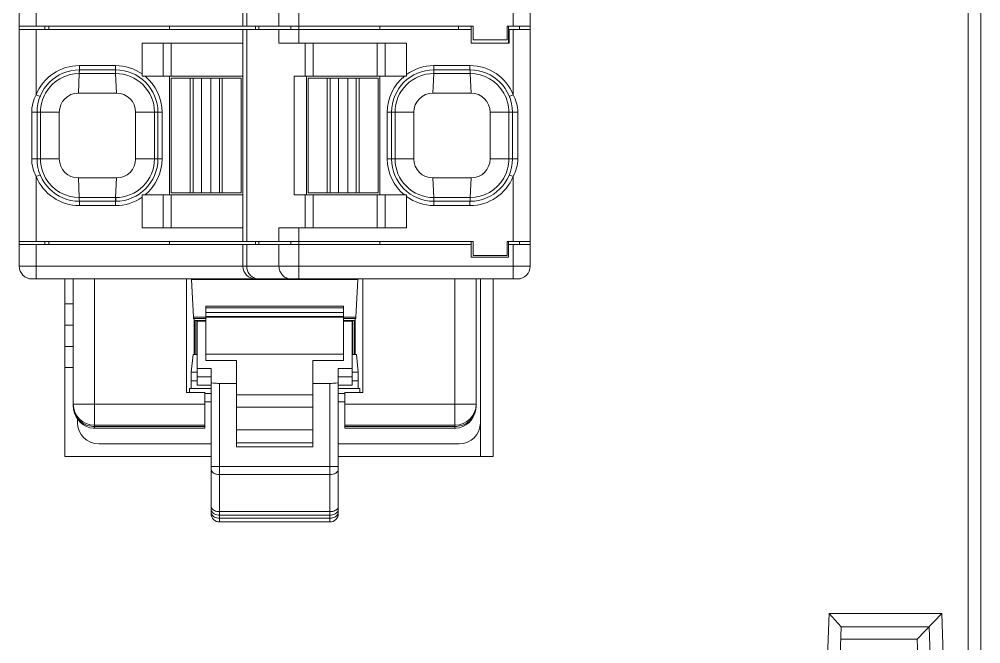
# Model space of a CAD drawing. Header units: millimetres. Extents: x 0 to 1371, y 0 to 812.
# Drawn here: x 145.52 to 168.19, y 656.85 to 671.57 of the extents above; entities that cross this region are included whole.
import ezdxf

# ---------------------------------------------------------------- set-up
doc = ezdxf.new("R2010")
doc.units = ezdxf.units.MM
doc.layers.add('7_ALL_FEATURES', color=7, linetype='Continuous')

msp = doc.modelspace()

# ---------------------------------------------------------------- linework, layer by layer
at = {"color": 18, "linetype": 'Continuous', "lineweight": 0, "true_color": 0x000000}
msp.add_line((156.39443, 662.06017), (156.39443, 661.26017), dxfattribs=at)
at = {"layer": '7_ALL_FEATURES', "color": 18, "linetype": 'Continuous', "lineweight": 0, "true_color": 0x000000}
for p, q in [((167.89443, 655.25739), (167.89443, 713.83414)), ((168.19443, 655.25739), (168.19443, 713.97376)), ((145.51943, 665.75017), (145.51943, 712.55017)), ((157.56943, 665.75017), (157.56943, 712.55017)), ((150.79443, 671.41017), (150.79443, 676.41017)), ((150.88489, 671.41017), (150.88489, 676.41017)), ((145.91943, 671.41017), (145.91943, 672.94834)), ((157.16943, 671.41017), (157.16943, 672.94834)), ((151.6453, 671.73517), (151.6453, 671.41017)), ((152.11514, 671.00517), (152.11514, 671.73517)), ((145.51943, 671.41017), (156.22443, 671.41017)), ((146.11943, 671.33017), (146.11943, 671.41017)), ((146.21943, 671.33017), (146.21943, 671.41017)), ((149.06443, 671.33017), (149.06443, 671.41017)), ((151.09443, 671.33017), (151.09443, 671.41017)), ((151.16679, 671.33017), (151.16679, 671.41017)), ((151.92721, 671.33017), (151.92721, 671.41017)), ((154.02443, 671.33017), (154.02443, 671.41017)), ((155.87443, 671.41017), (155.87443, 671.33017)), ((156.17443, 671.00517), (156.17443, 671.41017)), ((156.22443, 671.08517), (156.22443, 671.41017)), ((157.02443, 671.41017), (157.56943, 671.41017)), ((157.02443, 671.08517), (157.02443, 671.41017)), ((157.05443, 671.41017), (157.05443, 671.00517)), ((157.31423, 671.33017), (157.31423, 671.41017)), ((156.17443, 671.33017), (145.51943, 671.33017)), ((145.91943, 669.79199), (145.91943, 671.33017)), ((150.79443, 666.33017), (150.79443, 671.33017)), ((150.88489, 666.33017), (150.88489, 671.33017)), ((151.6453, 671.00517), (151.6453, 671.33017)), ((157.56943, 671.33017), (157.06943, 671.33017)), ((157.06943, 671.00517), (157.06943, 671.33017)), ((157.16942, 669.79201), (157.16942, 671.33017)), ((150.79443, 671.00517), (148.41943, 671.00517)), ((148.41944, 670.28179), (148.41943, 671.00517)), ((148.91748, 670.23017), (148.91748, 671.00517)), ((149.10542, 670.23017), (149.10542, 671.00517)), ((151.6453, 671.00517), (154.64943, 671.00517)), ((152.2631, 670.23017), (152.2631, 671.00517)), ((152.45104, 670.23017), (152.45104, 671.00517)), ((153.96343, 670.23017), (153.96343, 671.00517)), ((154.15137, 670.23017), (154.15137, 671.00517)), ((154.64937, 670.26757), (154.64937, 671.00517)), ((156.17443, 671.00517), (157.06943, 671.00517)), ((156.22443, 671.08517), (157.02443, 671.08517)), ((146.93543, 670.29218), (146.91443, 669.83017)), ((146.93543, 670.29218), (147.79343, 670.29218)), ((147.78943, 670.48017), (146.93943, 670.48017)), ((146.93943, 670.38017), (146.93943, 670.48017)), ((147.78943, 670.38017), (146.93943, 670.38017)), ((147.78943, 670.38017), (147.78943, 670.48017)), ((147.79343, 670.29218), (147.81443, 669.83017)), ((155.29543, 670.29218), (155.27443, 669.83017)), ((155.29543, 670.29218), (156.15343, 670.29218)), ((156.14943, 670.48017), (155.29943, 670.48017)), ((155.29943, 670.38017), (155.29943, 670.48017)), ((156.14943, 670.38017), (155.29943, 670.38017)), ((156.14943, 670.38017), (156.14943, 670.48017)), ((156.15343, 670.29218), (156.17443, 669.83017)), ((148.41568, 670.23017), (150.79443, 670.23017)), ((149.06443, 670.23022), (149.06443, 667.43011)), ((149.10443, 670.18017), (150.75443, 670.18017)), ((149.10443, 667.48017), (149.10443, 670.18017)), ((149.55357, 667.48017), (149.55357, 670.18017)), ((149.62024, 667.48017), (149.62024, 670.18017)), ((149.81948, 667.48017), (149.81948, 670.18017)), ((150.03937, 667.48017), (150.03937, 670.18017)), ((150.23861, 667.48017), (150.23861, 670.18017)), ((150.30528, 667.48017), (150.30528, 670.18017)), ((150.75443, 667.48017), (150.75443, 670.18017)), ((152.00347, 670.23017), (154.65122, 670.23017)), ((152.00347, 667.43017), (152.00347, 670.23017)), ((152.29443, 667.43017), (152.29443, 670.23017)), ((153.98443, 670.18017), (152.33443, 670.18017)), ((152.33443, 670.18017), (152.33443, 667.48017)), ((152.78357, 670.18017), (152.78357, 667.48017)), ((152.85024, 670.18017), (152.85024, 667.48017)), ((153.04948, 670.18017), (153.04948, 667.48017)), ((153.26937, 670.18017), (153.26937, 667.48017)), ((153.46861, 670.18017), (153.46861, 667.48017)), ((153.53528, 670.18017), (153.53528, 667.48017)), ((153.98443, 670.18017), (153.98443, 667.48017)), ((154.02443, 670.23017), (154.02443, 667.43017)), ((146.91443, 669.83017), (147.81443, 669.83017)), ((155.27443, 669.83017), (156.17443, 669.83017)), ((146.01215, 669.75456), (145.91943, 669.79199)), ((157.0767, 669.75456), (157.16943, 669.79199)), ((145.81276, 669.38017), (146.46443, 669.38017)), ((145.81276, 669.38017), (145.81276, 668.28017)), ((145.93943, 669.38017), (145.93943, 668.28017)), ((146.0214, 668.28017), (146.0214, 669.38017)), ((146.46443, 668.28017), (146.46443, 669.38017)), ((148.26443, 669.38017), (148.88943, 669.38017)), ((148.26443, 669.38017), (148.26443, 668.28017)), ((148.70745, 669.38017), (148.70745, 668.28017)), ((148.78943, 668.28017), (148.78943, 669.38017)), ((148.88943, 668.28017), (148.88943, 669.38017)), ((154.19943, 669.38017), (154.82443, 669.38017)), ((154.19943, 669.38017), (154.19943, 668.28017)), ((154.29943, 669.38017), (154.29943, 668.28017)), ((154.3814, 668.28017), (154.3814, 669.38017)), ((154.82443, 668.28017), (154.82443, 669.38017)), ((156.62443, 669.38017), (157.27609, 669.38017)), ((156.62443, 669.38017), (156.62443, 668.28017)), ((157.06745, 669.38017), (157.06745, 668.28017)), ((157.14943, 669.38017), (157.14943, 668.28017)), ((157.27609, 668.28017), (157.27609, 669.38017)), ((145.81276, 668.28017), (146.46443, 668.28017)), ((148.26443, 668.28017), (148.88943, 668.28017)), ((154.19943, 668.28017), (154.82443, 668.28017)), ((156.62443, 668.28017), (157.27609, 668.28017)), ((146.01215, 667.90578), (145.91943, 667.86834)), ((145.91943, 666.33017), (145.91943, 667.86834)), ((147.81443, 667.83017), (146.91443, 667.83017)), ((146.93543, 667.36816), (146.91443, 667.83017)), ((147.79303, 667.36816), (147.81443, 667.83017)), ((156.17443, 667.83017), (155.27443, 667.83017)), ((155.29543, 667.36816), (155.27443, 667.83017)), ((156.15303, 667.36816), (156.17443, 667.83017)), ((157.0767, 667.90578), (157.16943, 667.86834)), ((157.16943, 666.33017), (157.16943, 667.86834)), ((147.79303, 667.36816), (146.93543, 667.36816)), ((148.41568, 667.43017), (150.79443, 667.43017)), ((148.4195, 667.37847), (148.4195, 666.65517)), ((148.91748, 666.65517), (148.91748, 667.43017)), ((149.10443, 667.48017), (150.75443, 667.48017)), ((149.10542, 666.65517), (149.10542, 667.43017)), ((154.65122, 667.43017), (152.00347, 667.43017)), ((152.2631, 666.65517), (152.2631, 667.43017)), ((153.98443, 667.48017), (152.33443, 667.48017)), ((152.45104, 666.65517), (152.45104, 667.43017)), ((153.96343, 666.65517), (153.96343, 667.43017)), ((154.15137, 666.65517), (154.15137, 667.43017)), ((154.64942, 667.39285), (154.64942, 666.65517)), ((156.15303, 667.36816), (155.29543, 667.36816)), ((146.93943, 667.28017), (147.78943, 667.28017)), ((146.93943, 667.28017), (146.93943, 667.18017)), ((146.93943, 667.18017), (147.78943, 667.18017)), ((147.78943, 667.28017), (147.78943, 667.18017)), ((155.29943, 667.28017), (156.14943, 667.28017)), ((155.29943, 667.28017), (155.29943, 667.18017)), ((155.29943, 667.18017), (156.14943, 667.18017)), ((156.14943, 667.28017), (156.14943, 667.18017)), ((156.1573, 667.28031), (156.15743, 667.28021)), ((150.79443, 666.65517), (148.41943, 666.65517)), ((154.64942, 666.65517), (151.6453, 666.65517)), ((151.6453, 666.65517), (151.6453, 666.33017)), ((152.11514, 665.45017), (152.11514, 666.65517)), ((145.51943, 666.33017), (156.22443, 666.33017)), ((156.17443, 666.26017), (145.51943, 666.26017)), ((145.91943, 666.26017), (145.91943, 665.45017)), ((146.11943, 666.26017), (146.11943, 666.33017)), ((146.21943, 666.26017), (146.21943, 666.33017)), ((149.06443, 666.26017), (149.06443, 666.33017)), ((150.79443, 666.26017), (150.79443, 665.75017)), ((150.88489, 666.26017), (150.88489, 665.75017)), ((151.09443, 666.26017), (151.09443, 666.33017)), ((151.16679, 666.26017), (151.16679, 666.33017)), ((151.6453, 666.26017), (151.6453, 665.75017)), ((151.92721, 666.26017), (151.92721, 666.33017)), ((154.02443, 666.26017), (154.02443, 666.33017)), ((156.17443, 665.96017), (156.17443, 666.33017)), ((156.22443, 666.00517), (156.22443, 666.33017)), ((157.02443, 666.33017), (157.56943, 666.33017)), ((157.02443, 666.00517), (157.02443, 666.33017)), ((157.05443, 666.33017), (157.05443, 665.96017)), ((157.56943, 666.26017), (157.05443, 666.26017)), ((157.16943, 666.26017), (157.16943, 665.45017)), ((157.31423, 666.26017), (157.31423, 666.33017)), ((156.22443, 666.00517), (157.02443, 666.00517)), ((145.51943, 665.75017), (157.56943, 665.75017)), ((157.05443, 665.96017), (156.17443, 665.96017)), ((145.81943, 665.45017), (157.26943, 665.45017)), ((146.59443, 665.45017), (146.59443, 661.26017)), ((146.79443, 665.45017), (146.79443, 662.46741)), ((147.29443, 665.45017), (147.29444, 661.92812)), ((149.46291, 665.45017), (149.46291, 662.77017)), ((149.58475, 665.43498), (153.5041, 665.43498)), ((149.62852, 664.55055), (149.58475, 665.43498)), ((153.46033, 664.55055), (153.5041, 665.43498)), ((153.62594, 662.77017), (153.62594, 665.45017)), ((155.79443, 662.00017), (155.79443, 665.45017)), ((156.29443, 662.46741), (156.29443, 665.45017)), ((156.39443, 665.45017), (156.39443, 662.06017)), ((156.69443, 661.26017), (156.69443, 665.45017)), ((146.79443, 664.86017), (146.59443, 664.86017)), ((149.91943, 664.80883), (153.16943, 664.80883)), ((149.91943, 663.52622), (149.91943, 664.80883)), ((153.16943, 664.76592), (149.91943, 664.76592)), ((153.16943, 664.65789), (149.91943, 664.65789)), ((153.16943, 664.80883), (153.16943, 663.52622)), ((149.62852, 664.55055), (149.91943, 664.55055)), ((149.63155, 664.52017), (149.91943, 664.52017)), ((149.64443, 663.67017), (149.64443, 664.52017)), ((149.66943, 664.47017), (149.7092, 664.47017)), ((149.66943, 664.47017), (149.66943, 663.67017)), ((149.7092, 664.47017), (149.7092, 663.67017)), ((149.91943, 664.47017), (149.71943, 664.47017)), ((149.71943, 662.94517), (149.71943, 664.47017)), ((149.71943, 664.45114), (149.91943, 664.45114)), ((153.16943, 664.56771), (149.91943, 664.56771)), ((153.16943, 664.55076), (149.91943, 664.55076)), ((153.16943, 664.55055), (153.46033, 664.55055)), ((153.16943, 664.52017), (153.4573, 664.52017)), ((153.36943, 664.47017), (153.16943, 664.47017)), ((153.16943, 664.45114), (153.36943, 664.45114)), ((153.36943, 664.47017), (153.36943, 662.94517)), ((153.37653, 664.47017), (153.41943, 664.47017)), ((153.37965, 664.47017), (153.37965, 663.67017)), ((153.41943, 663.67017), (153.41943, 664.47017)), ((153.44443, 663.67017), (153.44443, 664.52017)), ((146.79443, 664.36017), (146.59443, 664.36017)), ((146.59443, 663.86017), (146.79443, 663.86017)), ((149.57664, 663.25012), (149.61854, 663.67017)), ((149.61854, 663.67017), (149.71943, 663.67017)), ((153.16943, 663.6731), (149.91943, 663.6731)), ((150.64443, 663.52622), (149.91943, 663.52622)), ((150.64443, 663.52622), (150.64443, 661.49517)), ((153.16943, 663.52622), (152.44443, 663.52622)), ((152.44443, 661.49517), (152.44443, 663.52622)), ((153.36943, 663.67017), (153.47031, 663.67017)), ((153.51221, 663.25012), (153.47031, 663.67017)), ((146.59443, 663.36017), (146.79443, 663.36017)), ((149.57664, 663.25012), (149.71943, 663.25012)), ((150.04443, 663.33831), (149.71943, 663.33831)), ((150.04443, 659.92017), (150.04443, 663.33831)), ((153.36943, 663.33831), (153.04443, 663.33831)), ((153.04443, 659.92017), (153.04443, 663.33831)), ((153.36943, 663.25012), (153.51221, 663.25012)), ((149.57505, 663.05088), (149.71943, 663.05088)), ((149.57505, 663.05088), (149.57505, 662.87017)), ((150.04443, 663.14517), (149.71943, 663.14517)), ((153.36943, 663.14517), (153.04443, 663.14517)), ((153.36943, 663.05088), (153.5138, 663.05088)), ((153.5138, 663.05088), (153.5138, 662.87017)), ((150.04443, 662.87017), (149.53796, 662.87017)), ((149.53796, 662.77017), (149.53796, 662.87017)), ((149.71943, 662.94517), (150.04443, 662.94517)), ((150.24443, 662.98836), (150.64443, 662.98836)), ((150.24443, 662.98836), (150.24443, 659.72017)), ((152.44443, 662.98836), (152.84443, 662.98836)), ((152.84443, 659.72017), (152.84443, 662.98836)), ((153.36943, 662.94517), (153.04443, 662.94517)), ((153.04443, 662.87017), (153.55089, 662.87017)), ((153.55089, 662.87017), (153.55089, 662.77017)), ((149.89443, 662.77017), (149.46291, 662.77017)), ((149.89443, 661.9282), (149.89443, 662.77017)), ((149.89443, 662.75017), (150.04443, 662.75017)), ((152.44443, 662.71712), (150.64443, 662.71712)), ((153.04443, 662.75017), (153.19443, 662.75017)), ((153.62594, 662.77017), (153.19443, 662.77017)), ((153.19443, 661.9282), (153.19443, 662.77017)), ((146.79443, 662.50017), (149.89443, 662.50017)), ((146.79443, 662.468), (146.80265, 662.37145)), ((149.89443, 662.55017), (150.04443, 662.55017)), ((150.64443, 662.42796), (152.44443, 662.42796)), ((153.04443, 662.55017), (153.19443, 662.55017)), ((153.19443, 662.50017), (156.29443, 662.50017)), ((156.28603, 662.37046), (156.29443, 662.46804)), ((146.89443, 662.06017), (146.89443, 662.14858)), ((147.18094, 661.94237), (147.25978, 661.92943)), ((147.25978, 661.92943), (147.29446, 661.92812)), ((147.29442, 661.97135), (149.89443, 661.97135)), ((147.29443, 662.00017), (149.89443, 662.00017)), ((147.29444, 661.92812), (149.89443, 661.92812)), ((150.64443, 661.88964), (152.44443, 661.88964)), ((153.19443, 662.00017), (155.79443, 662.00017)), ((153.19443, 661.97135), (155.79443, 661.97135)), ((153.19443, 661.92812), (155.79445, 661.92812)), ((155.79445, 661.92812), (155.79443, 661.99935)), ((155.79444, 661.92812), (155.82629, 661.92923)), ((155.82629, 661.92923), (155.90453, 661.94153)), ((150.04443, 661.56017), (147.39443, 661.56017)), ((150.64443, 661.58982), (152.44443, 661.58982)), ((150.64443, 661.49517), (152.44443, 661.49517)), ((155.89443, 661.56017), (153.04443, 661.56017)), ((146.59443, 661.26017), (150.04443, 661.26017)), ((153.04443, 661.26017), (156.69443, 661.26017)), ((150.04443, 661.0254), (153.04443, 661.0254)), ((152.84443, 660.838), (150.24443, 660.838)), ((152.84443, 659.96342), (150.24443, 659.96342)), ((152.84443, 659.88101), (150.24443, 659.88101)), ((152.84443, 659.80804), (150.24443, 659.80804)), ((152.84443, 659.72017), (150.24443, 659.72017)), ((164.46618, 653.46017), (164.61618, 657.56017)), ((167.27384, 657.56017), (164.61618, 657.56017)), ((164.90507, 657.25117), (164.61618, 657.56017)), ((166.69443, 656.96017), (167.27384, 657.56017)), ((167.35425, 655.25759), (167.27384, 657.56017)), ((164.75539, 653.15997), (164.90507, 657.25117)), ((166.97545, 657.25117), (164.90507, 657.25117)), ((167.04519, 655.25407), (166.97545, 657.25117)), ((166.69443, 656.96017), (164.89443, 656.96017)), ((166.75554, 655.21002), (166.69443, 656.96017))]:
    msp.add_line(p, q, dxfattribs=at)
for points in [[(146.80265, 662.37145), (146.82538, 662.28281), (146.86121, 662.20049), (146.90848, 662.12662), (146.96597, 662.06236), (147.0317, 662.00957), (147.10431, 661.96914), (147.18094, 661.94237)], [(155.90453, 661.94153), (155.98111, 661.96762), (156.05407, 662.0075), (156.12039, 662.06001), (156.1786, 662.12429), (156.22654, 662.19844), (156.26293, 662.28124), (156.28603, 662.37046)]]:
    msp.add_lwpolyline(points, dxfattribs=at)
for centre, radius, start, end in [((146.93943, 669.38017), 1.09999, 90, 158.013597), ((146.93943, 669.38017), 1, 90, 180), ((146.93357, 669.37993), 0.91224, 89.883472, 150.174956), ((147.78943, 669.38017), 1.1, 55.055396, 90), ((147.78943, 669.38017), 1, 0, 90), ((147.79545, 669.38018), 0.91199, 359.999107, 90.127056), ((155.29943, 669.38017), 1, 90, 180), ((155.2934, 669.38019), 0.91199, 89.872468, 180.001328), ((155.29943, 669.38017), 1.1, 90, 126.224453), ((156.14943, 669.38017), 1.09999, 21.987022, 90), ((156.14943, 669.38017), 1, 0, 90), ((156.15528, 669.37996), 0.91222, 29.818609, 90.116631), ((147.78943, 669.38017), 1.09999, 0, 50.603698), ((155.29943, 669.38017), 1.09999, 129.397312, 180), ((146.93403, 669.38014), 0.91254, 150.200932, 165.27032), ((146.91443, 669.38017), 0.45, 90, 180), ((147.81443, 669.38017), 0.45, 0, 90), ((155.27443, 669.38017), 0.45, 90, 180), ((156.17443, 669.38017), 0.45, 0, 90), ((156.15483, 669.38007), 0.91255, 14.730906, 29.798046), ((146.94046, 669.379), 0.91905, 165.302987, 179.92685), ((156.14881, 669.37909), 0.91862, 0.067253, 14.694668), ((146.93943, 668.28017), 1, 180, 270), ((146.94004, 668.28125), 0.91862, 180.067254, 194.694668), ((146.91443, 668.28017), 0.45, 180, 270), ((147.78943, 668.28017), 1, 270, 0), ((147.79546, 668.28015), 0.91198, 269.846783, 0.001231), ((147.81443, 668.28017), 0.45, 270, 0), ((147.78943, 668.28017), 1.09999, 309.396277, 360), ((155.29943, 668.28017), 1.09999, 180, 230.602644), ((155.29943, 668.28017), 1, 180, 270), ((155.2934, 668.28015), 0.91199, 179.999083, 270.127081), ((155.27443, 668.28017), 0.45, 180, 270), ((156.14943, 668.28017), 1, 270, 0), ((156.17443, 668.28017), 0.45, 270, 360), ((156.14906, 668.28122), 0.91839, 345.297132, 359.934454), ((146.93402, 668.28027), 0.91255, 194.730906, 209.798047), ((156.15481, 668.2803), 0.91259, 330.190944, 345.261191), ((146.93943, 668.28017), 1.09999, 201.986403, 270), ((146.93357, 668.28038), 0.91222, 209.818609, 270.11663), ((156.14943, 668.28017), 1.09999, 270, 338.013597), ((156.15536, 668.28027), 0.9121, 269.853649, 330.175585), ((147.78943, 668.28017), 1.1, 270, 304.94428), ((155.29943, 668.28017), 1.1, 233.775266, 270), ((145.81943, 665.75017), 0.3, 180, 270), ((151.09443, 665.75017), 0.3, 180, 270), ((157.26943, 665.75017), 0.3, 270, 0), ((151.16708, 665.71628), 0.26611, 258.011194, 269.938317), ((147.29443, 662.50017), 0.5, 180, 270), ((147.32075, 662.46756), 0.52632, 180.016109, 188.853666), ((155.79443, 662.50017), 0.5, 270, 0), ((155.76825, 662.46756), 0.52618, 350.593606, 359.983943), ((147.39443, 662.06017), 0.5, 180, 270), ((155.89443, 662.06017), 0.5, 270, 0), ((150.24443, 659.92017), 0.2, 179.998624, 270), ((150.15014, 659.95056), 0.10581, 192.239447, 195.728315), ((150.19336, 660.14521), 0.17101, 232.618971, 237.110028), ((152.84443, 659.92017), 0.2, 270, 0.001376), ((152.89549, 660.14521), 0.17101, 302.889972, 307.381029), ((152.93871, 659.95056), 0.10581, 344.271685, 347.760553), ((150.24448, 660.0883), 0.28026, 261.987306, 269.98908), ((152.84437, 660.0883), 0.28026, 270.01092, 278.012694)]:
    msp.add_arc(centre, radius, start, end, dxfattribs=at)
for centre, major_axis, ratio, start_param, end_param in [((149.58324, 664.45017), (0, 1), 0.00872687, -0.17453293, 0), ((153.50562, 664.45017), (0, 1), 0.00872687, 0, 0.17453293), ((149.63155, 666.52017), (0, 2), 0.00872687, -3.31612558, -3.14159265), ((153.4573, 666.52017), (0, 2), 0.00872687, 3.14159265, 3.31612558), ((149.57679, 663.05088), (0, 0.2), 0.00872687, 0.08726646, 1.57079633), ((153.51206, 663.05088), (0, 0.2), 0.00872687, -1.57079633, -0.08726646), ((150.24443, 663.00585), (0.2, 0), 0.08748866, 3.14159265, 4.71238898), ((152.84443, 663.00585), (0.2, 0), 0.08748866, -1.57079633, 0)]:
    msp.add_ellipse(centre, major_axis=major_axis, ratio=ratio, start_param=start_param, end_param=end_param, dxfattribs=at)
for points, knots in [([(146.93543, 670.29218), (146.93582, 670.30479), (146.93623, 670.32247), (146.93687, 670.34426), (146.93731, 670.35684), (146.93793, 670.36638), (146.93817, 670.37396), (146.93906, 670.37724), (146.93893, 670.38017), (146.93943, 670.38017)], [0, 0, 0, 0, 0.42920192, 0.60118891, 0.74319108, 0.85453344, 0.93460535, 0.98305365, 1, 1, 1, 1]), ([(147.79343, 670.29218), (147.7932, 670.30479), (147.7927, 670.32654), (147.79198, 670.35187), (147.79113, 670.3664), (147.79079, 670.37394), (147.79002, 670.3773), (147.78994, 670.38017), (147.78943, 670.38017)], [0, 0, 0, 0, 0.42897281, 0.74281276, 0.85410319, 0.93415046, 0.9826458, 1, 1, 1, 1]), ([(148.41944, 670.28179), (148.41944, 670.26868), (148.41863, 670.25139), (148.41634, 670.23427), (148.41568, 670.23017)], [0, 0, 0, 0, 0.75929453, 1, 1, 1, 1]), ([(155.29543, 670.29218), (155.29582, 670.30479), (155.29623, 670.32247), (155.29687, 670.34426), (155.29731, 670.35684), (155.29793, 670.36638), (155.29817, 670.37396), (155.29906, 670.37724), (155.29893, 670.38017), (155.29943, 670.38017)], [0, 0, 0, 0, 0.42920193, 0.60118891, 0.74319108, 0.85453345, 0.93460536, 0.98305366, 1, 1, 1, 1]), ([(156.15343, 670.29218), (156.1532, 670.30479), (156.1527, 670.32654), (156.15198, 670.35187), (156.15113, 670.3664), (156.15079, 670.37394), (156.15002, 670.3773), (156.14994, 670.38017), (156.14943, 670.38017)], [0, 0, 0, 0, 0.42897281, 0.74281276, 0.85410319, 0.93415046, 0.9826458, 1, 1, 1, 1]), ([(145.91943, 669.79199), (145.88555, 669.72907), (145.83167, 669.59511), (145.81276, 669.45161), (145.81276, 669.38017)], [0, 0, 0, 0, 0.50004439, 1, 1, 1, 1]), ([(157.27609, 669.38017), (157.27609, 669.45162), (157.25718, 669.59512), (157.20329, 669.72909), (157.16942, 669.79201)], [0, 0, 0, 0, 0.49995567, 1, 1, 1, 1]), ([(145.81276, 668.28017), (145.81276, 668.20872), (145.83167, 668.06523), (145.88555, 667.93126), (145.91943, 667.86834)], [0, 0, 0, 0, 0.4999558, 1, 1, 1, 1]), ([(157.16943, 667.86834), (157.2033, 667.93126), (157.25718, 668.06523), (157.27609, 668.20872), (157.27609, 668.28017)], [0, 0, 0, 0, 0.50004449, 1, 1, 1, 1]), ([(146.93542, 667.36816), (146.93566, 667.35555), (146.93615, 667.33379), (146.93687, 667.30847), (146.93772, 667.29394), (146.93806, 667.2864), (146.93883, 667.28304), (146.93892, 667.28017), (146.93943, 667.28017)], [0, 0, 0, 0, 0.42897284, 0.74281277, 0.8541032, 0.93415046, 0.9826458, 1, 1, 1, 1]), ([(147.78943, 667.28017), (147.78895, 667.28016), (147.79016, 667.28322), (147.78914, 667.28633), (147.7899, 667.294), (147.78974, 667.30351), (147.78984, 667.31611), (147.79011, 667.33792), (147.79165, 667.35559), (147.79303, 667.36816)], [0, 0, 0, 0, 0.01610803, 0.06429619, 0.14430555, 0.25564457, 0.39768273, 0.56964062, 1, 1, 1, 1]), ([(147.79303, 667.36816), (147.79477, 667.35567), (147.79466, 667.33381), (147.79464, 667.30846), (147.79603, 667.29399), (147.79633, 667.28641), (147.79714, 667.28315), (147.79693, 667.2802), (147.79743, 667.28021)], [0, 0, 0, 0, 0.42931041, 0.7433132, 0.85477965, 0.93486648, 0.98321314, 1, 1, 1, 1]), ([(148.41568, 667.43017), (148.41634, 667.42606), (148.41863, 667.40891), (148.41944, 667.39158), (148.41944, 667.37844)], [0, 0, 0, 0, 0.24070298, 1, 1, 1, 1]), ([(155.29542, 667.36816), (155.29566, 667.35555), (155.29615, 667.33379), (155.29687, 667.30847), (155.29772, 667.29394), (155.29806, 667.2864), (155.29883, 667.28304), (155.29892, 667.28017), (155.29943, 667.28017)], [0, 0, 0, 0, 0.42897284, 0.74281277, 0.8541032, 0.93415046, 0.9826458, 1, 1, 1, 1]), ([(156.14943, 667.28017), (156.14895, 667.28016), (156.15016, 667.28322), (156.14914, 667.28633), (156.1499, 667.294), (156.14974, 667.30351), (156.14984, 667.31611), (156.15011, 667.33792), (156.15165, 667.35559), (156.15303, 667.36816)], [0, 0, 0, 0, 0.01610803, 0.06429619, 0.14430555, 0.25564457, 0.39768273, 0.56964062, 1, 1, 1, 1]), ([(156.15303, 667.36816), (156.15472, 667.35603), (156.15491, 667.33469), (156.15418, 667.30735), (156.15707, 667.29085), (156.15615, 667.28226), (156.1573, 667.28031)], [0, 0, 0, 0, 0.41741264, 0.72721395, 0.92278676, 1, 1, 1, 1]), ([(150.88489, 665.75017), (150.88489, 665.71605), (150.89592, 665.64772), (150.94389, 665.557), (151.01801, 665.48827), (151.08007, 665.4627), (151.1118, 665.45597)], [0, 0, 0, 0, 0.25600029, 0.50894576, 0.75658084, 1, 1, 1, 1]), ([(151.6453, 665.75017), (151.6453, 665.71124), (151.65967, 665.63323), (151.72173, 665.5336), (151.81541, 665.46614), (151.89045, 665.45017), (151.92721, 665.45017)], [0, 0, 0, 0, 0.25713619, 0.51015147, 0.75722159, 1, 1, 1, 1]), ([(146.8007, 662.38655), (146.81457, 662.29767), (146.89141, 662.12263), (147.05345, 662.02029), (147.13973, 661.99412)], [0, 0, 0, 0, 0.49942487, 1, 1, 1, 1]), ([(155.95075, 661.99461), (156.03592, 662.02075), (156.19574, 662.12175), (156.27279, 662.2939), (156.28735, 662.38156)], [0, 0, 0, 0, 0.5006154, 1, 1, 1, 1]), ([(150.24443, 660.838), (150.21872, 660.838), (150.16931, 660.84382), (150.10444, 660.8695), (150.05748, 660.90942), (150.04443, 660.94621), (150.04443, 660.96293)], [0, 0, 0, 0, 0.30014049, 0.57375951, 0.80472995, 1, 1, 1, 1]), ([(152.84443, 660.838), (152.87013, 660.838), (152.91954, 660.84382), (152.98442, 660.8695), (153.03137, 660.90942), (153.04443, 660.94621), (153.04443, 660.96293)], [0, 0, 0, 0, 0.30014049, 0.57375951, 0.80472995, 1, 1, 1, 1]), ([(150.08954, 660.00932), (150.08454, 660.01314), (150.0671, 660.02809), (150.05337, 660.04805), (150.0483, 660.06399)], [0, 0, 0, 0, 0.27318094, 1, 1, 1, 1]), ([(150.24443, 659.88101), (150.20081, 659.88101), (150.11988, 659.89732), (150.05797, 659.96046), (150.0483, 659.99484)], [0, 0, 0, 0, 0.54980015, 1, 1, 1, 1]), ([(150.20541, 659.81077), (150.16928, 659.81586), (150.10358, 659.83728), (150.05649, 659.89275), (150.0483, 659.92187)], [0, 0, 0, 0, 0.54673311, 1, 1, 1, 1]), ([(150.24443, 659.96342), (150.23113, 659.96342), (150.18132, 659.96656), (150.13129, 659.98167), (150.1005, 660.00161)], [0, 0, 0, 0, 0.26606172, 1, 1, 1, 1]), ([(152.84443, 659.96342), (152.85772, 659.96342), (152.90753, 659.96656), (152.95756, 659.98167), (152.98836, 660.00161)], [0, 0, 0, 0, 0.26606172, 1, 1, 1, 1]), ([(152.84443, 659.88101), (152.88804, 659.88101), (152.96897, 659.89732), (153.03088, 659.96046), (153.04056, 659.99484)], [0, 0, 0, 0, 0.54980015, 1, 1, 1, 1]), ([(152.88344, 659.81077), (152.91957, 659.81586), (152.98527, 659.83728), (153.03236, 659.89275), (153.04056, 659.92187)], [0, 0, 0, 0, 0.54673311, 1, 1, 1, 1]), ([(152.99931, 660.00932), (153.00431, 660.01314), (153.02175, 660.02809), (153.03548, 660.04805), (153.04056, 660.06399)], [0, 0, 0, 0, 0.27318094, 1, 1, 1, 1])]:
    msp.add_open_spline(points, degree=3, knots=knots, dxfattribs=at)
for points in [[(154.65122, 670.23017), (154.64996, 670.24259), (154.64942, 670.2551), (154.64942, 670.26758)], [(154.64942, 667.39285), (154.64942, 667.4053), (154.64996, 667.41778), (154.65122, 667.43017)], [(147.13973, 661.99412), (147.1896, 661.97899), (147.2423, 661.97135), (147.29443, 661.97135)], [(155.79443, 661.97135), (155.84711, 661.97135), (155.90039, 661.97915), (155.95075, 661.99461)], [(150.0483, 660.06399), (150.0458, 660.07182), (150.04443, 660.08013), (150.04443, 660.08836)], [(153.04056, 660.06399), (153.04305, 660.07182), (153.04443, 660.08013), (153.04443, 660.08836)], [(150.0483, 659.99484), (150.04578, 660.00378), (150.04443, 660.01314), (150.04443, 660.02243)], [(150.04674, 659.92812), (150.04522, 659.93511), (150.04443, 659.94231), (150.04443, 659.94946)], [(153.04056, 659.99484), (153.04307, 660.00378), (153.04443, 660.01314), (153.04443, 660.02243)], [(153.04211, 659.92812), (153.04363, 659.93511), (153.04443, 659.94231), (153.04443, 659.94946)]]:
    msp.add_open_spline(points, degree=3, dxfattribs=at)

doc.saveas('drawing.dxf')
